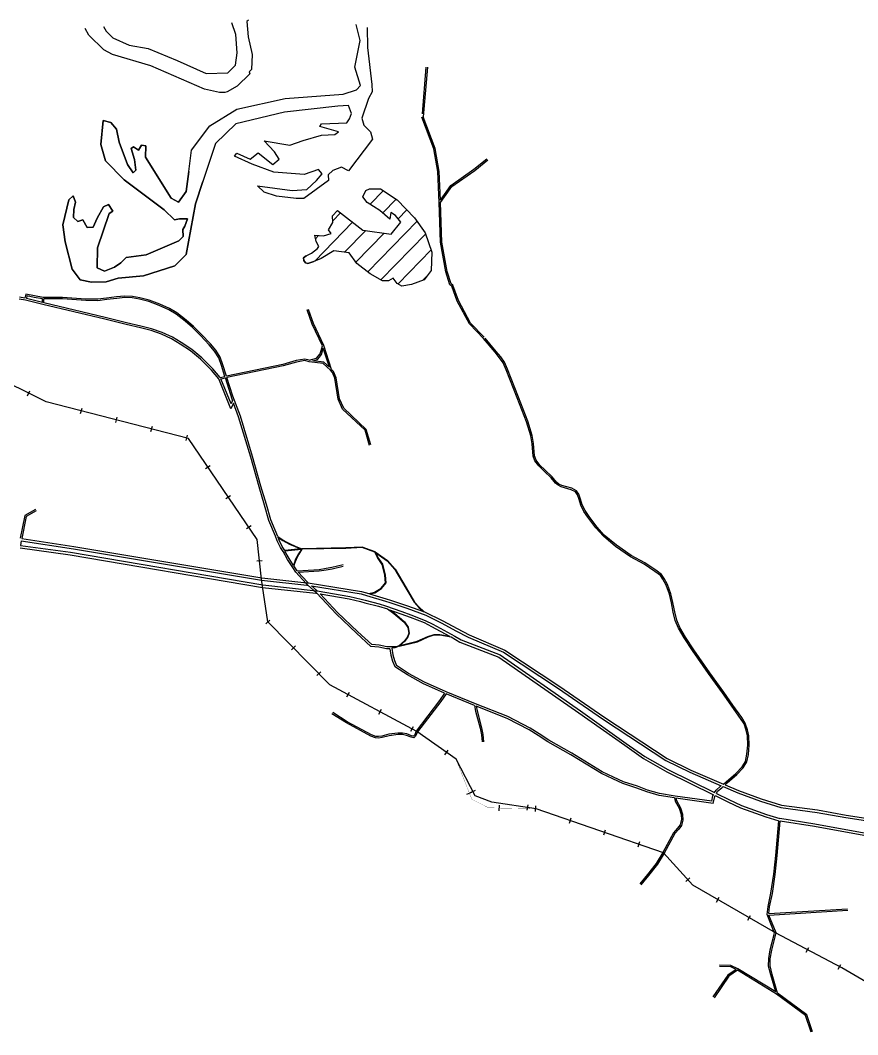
# Model space of a CAD drawing. Header units: inches. Extents: x 2666812 to 2767151, y 580083 to 705712.
# Drawn here: x 2741937 to 2753292, y 597944 to 611704 of the extents above; entities that cross this region are included whole.
import ezdxf

# ---------------------------------------------------------------- set-up
doc = ezdxf.new("R2010")
doc.units = ezdxf.units.IN
doc.header["$MEASUREMENT"] = 0
for name, color, linetype in [('BND-MCD', 42, 'Continuous'), ('HY-SHORE', 5, 'Continuous'), ('PLD-LANDBASE', 252, 'Continuous')]:
    doc.layers.add(name, color=color, linetype=linetype)

# ---------------------------------------------------------------- blocks, each defined once
blk = doc.blocks.new('*X29')
at = {"color": 0}
for p, q in [((2746681, 609208), (2746861, 609394)), ((2746852, 609090), (2747034, 609277)), ((2746175, 608983), (2746280, 609090)), ((2747061, 609010), (2747179, 609132)), ((2745930, 608437), (2746443, 608964)), ((2746648, 608292), (2747317, 608979)), ((2745940, 608741), (2745982, 608785)), ((2746335, 608559), (2746620, 608851)), ((2746488, 608422), (2746871, 608816)), ((2746826, 608182), (2747434, 608806)), ((2747060, 608127), (2747509, 608589)), ((2747390, 608172), (2747469, 608253))]:
    blk.add_line(p, q, dxfattribs=at)
blk = doc.blocks.new('TIC')
blk.add_line((0, -0.5), (0, 0.5))

msp = doc.modelspace()

# ---------------------------------------------------------------- linework, layer by layer
at = {"layer": 'BND-MCD'}
msp.add_lwpolyline([(2756276, 596985), (2753075, 598849), (2752176, 599325), (2751057, 599970), (2750660, 600412), (2748930, 601009), (2748330, 601097), (2748107, 601185), (2747845, 601679), (2747315, 602058), (2746134, 602691), (2745292, 603546), (2745222, 604028), (2745208, 604125), (2745147, 604662), (2744219, 606032), (2742289, 606526), (2740727, 607302)], dxfattribs=at)
at = {"layer": 'HY-SHORE'}
for p, q in [((2744859, 611510), (2744807, 611667)), ((2744859, 611510), (2744807, 611667)), ((2745032, 611704), (2745008, 611687)), ((2745032, 611704), (2745008, 611687)), ((2745008, 611687), (2745027, 611479)), ((2745008, 611687), (2745027, 611479)), ((2746545, 611430), (2746491, 611645)), ((2746545, 611430), (2746491, 611645)), ((2742867, 611501), (2742816, 611592)), ((2742867, 611501), (2742816, 611592)), ((2743070, 611304), (2742867, 611501)), ((2743070, 611304), (2742867, 611501)), ((2743066, 611621), (2743100, 611554)), ((2743066, 611621), (2743100, 611554)), ((2743100, 611554), (2743193, 611464)), ((2743100, 611554), (2743193, 611464)), ((2744879, 611260), (2744859, 611510)), ((2744879, 611260), (2744859, 611510)), ((2746640, 611606), (2746645, 611334)), ((2746640, 611606), (2746645, 611334)), ((2743193, 611464), (2743411, 611367)), ((2743193, 611464), (2743411, 611367)), ((2743411, 611367), (2743670, 611320)), ((2743411, 611367), (2743670, 611320)), ((2745027, 611479), (2745080, 611238)), ((2745027, 611479), (2745080, 611238)), ((2746473, 611069), (2746545, 611430)), ((2746473, 611069), (2746545, 611430)), ((2743187, 611238), (2743070, 611304)), ((2743187, 611238), (2743070, 611304)), ((2743706, 611087), (2743187, 611238)), ((2743706, 611087), (2743187, 611238)), ((2743670, 611320), (2744064, 611158)), ((2743670, 611320), (2744064, 611158)), ((2744857, 611093), (2744879, 611260)), ((2744857, 611093), (2744879, 611260)), ((2745080, 611238), (2745074, 611038)), ((2745080, 611238), (2745074, 611038)), ((2746645, 611334), (2746705, 610831)), ((2746645, 611334), (2746705, 610831)), ((2744435, 610771), (2743706, 611087)), ((2744435, 610771), (2743706, 611087)), ((2744064, 611158), (2744458, 610980)), ((2744064, 611158), (2744458, 610980)), ((2744749, 610992), (2744857, 611093)), ((2744749, 610992), (2744857, 611093)), ((2744458, 610980), (2744749, 610992)), ((2744458, 610980), (2744749, 610992)), ((2745050, 610979), (2744877, 610810)), ((2745050, 610979), (2744877, 610810)), ((2745074, 611038), (2745041, 611004)), ((2745074, 611038), (2745041, 611004)), ((2745041, 611004), (2745050, 610979)), ((2745041, 611004), (2745050, 610979)), ((2746551, 610820), (2746473, 611069)), ((2746551, 610820), (2746473, 611069)), ((2744877, 610810), (2744744, 610734)), ((2744877, 610810), (2744744, 610734)), ((2746496, 610761), (2746551, 610820)), ((2746496, 610761), (2746551, 610820)), ((2746705, 610831), (2746706, 610734)), ((2746705, 610831), (2746706, 610734)), ((2744636, 610724), (2744435, 610771)), ((2744636, 610724), (2744435, 610771)), ((2744711, 610725), (2744636, 610724)), ((2744711, 610725), (2744636, 610724)), ((2744744, 610734), (2744711, 610725)), ((2744744, 610734), (2744711, 610725)), ((2745529, 610641), (2746316, 610701)), ((2745529, 610641), (2746316, 610701)), ((2746316, 610701), (2746496, 610761)), ((2746316, 610701), (2746496, 610761)), ((2746706, 610734), (2746660, 610645)), ((2746706, 610734), (2746660, 610645)), ((2744874, 610497), (2745529, 610641)), ((2744874, 610497), (2745529, 610641)), ((2746241, 610539), (2745519, 610456)), ((2746241, 610539), (2745519, 610456)), ((2746387, 610549), (2746241, 610539)), ((2746387, 610549), (2746241, 610539)), ((2746426, 610441), (2746387, 610549)), ((2746426, 610441), (2746387, 610549)), ((2746660, 610645), (2746567, 610375)), ((2746660, 610645), (2746567, 610375)), ((2744509, 610271), (2744874, 610497)), ((2744509, 610271), (2744874, 610497)), ((2745519, 610456), (2744858, 610298)), ((2745519, 610456), (2744858, 610298)), ((2746400, 610368), (2746426, 610441)), ((2746400, 610368), (2746426, 610441)), ((2743059, 610346), (2743027, 610019)), ((2743027, 610019), (2743059, 610346)), ((2743164, 610318), (2743059, 610346)), ((2743059, 610346), (2743164, 610318)), ((2743241, 610225), (2743164, 610318)), ((2743164, 610318), (2743241, 610225)), ((2744258, 609941), (2744509, 610271)), ((2744258, 609941), (2744509, 610271)), ((2744858, 610298), (2744584, 610032)), ((2744858, 610298), (2744584, 610032)), ((2745999, 610261), (2746022, 610300)), ((2745999, 610261), (2746022, 610300)), ((2746253, 610190), (2745999, 610261)), ((2746253, 610190), (2745999, 610261)), ((2746022, 610300), (2746363, 610311)), ((2746022, 610300), (2746363, 610311)), ((2746363, 610311), (2746400, 610368)), ((2746363, 610311), (2746400, 610368)), ((2746567, 610375), (2746597, 610281)), ((2746567, 610375), (2746597, 610281)), ((2746597, 610281), (2746685, 610191)), ((2746597, 610281), (2746685, 610191)), ((2743277, 610049), (2743241, 610225)), ((2743241, 610225), (2743277, 610049)), ((2745771, 610072), (2746023, 610144)), ((2745771, 610072), (2746023, 610144)), ((2746023, 610144), (2746201, 610155)), ((2746023, 610144), (2746201, 610155)), ((2746201, 610155), (2746253, 610190)), ((2746201, 610155), (2746253, 610190)), ((2746685, 610191), (2746712, 610092)), ((2746685, 610191), (2746712, 610092)), ((2743027, 610019), (2743093, 609796)), ((2743093, 609796), (2743027, 610019)), ((2743391, 609746), (2743277, 610049)), ((2743277, 610049), (2743391, 609746)), ((2743473, 609987), (2743441, 609966)), ((2743441, 609966), (2743473, 609987)), ((2743538, 609943), (2743473, 609987)), ((2743473, 609987), (2743538, 609943)), ((2743581, 610008), (2743538, 609943)), ((2743538, 609943), (2743581, 610008)), ((2743639, 610000), (2743581, 610008)), ((2743581, 610008), (2743639, 610000)), ((2743635, 609845), (2743639, 610000)), ((2743639, 610000), (2743635, 609845)), ((2744584, 610032), (2744412, 609515)), ((2744584, 610032), (2744412, 609515)), ((2745384, 609919), (2745243, 610067)), ((2745243, 610067), (2745593, 610011)), ((2745384, 609919), (2745243, 610067)), ((2745243, 610067), (2745593, 610011)), ((2745593, 610011), (2745771, 610072)), ((2745593, 610011), (2745771, 610072)), ((2746712, 610092), (2746387, 609661)), ((2746712, 610092), (2746387, 609661)), ((2743441, 609966), (2743483, 609817)), ((2743483, 609817), (2743441, 609966)), ((2743981, 609291), (2743635, 609845)), ((2743635, 609845), (2743981, 609291)), ((2744222, 609651), (2744258, 609941)), ((2744222, 609651), (2744258, 609941)), ((2744842, 609861), (2744874, 609902)), ((2744842, 609861), (2744874, 609902)), ((2745082, 609752), (2744842, 609861)), ((2745082, 609752), (2744842, 609861)), ((2744874, 609902), (2745056, 609819)), ((2744874, 609902), (2745056, 609819)), ((2745056, 609819), (2745163, 609905)), ((2745056, 609819), (2745163, 609905)), ((2745163, 609905), (2745362, 609746)), ((2745163, 609905), (2745362, 609746)), ((2745446, 609820), (2745384, 609919)), ((2745446, 609820), (2745384, 609919)), ((2743093, 609796), (2743346, 609541)), ((2743346, 609541), (2743093, 609796)), ((2743468, 609635), (2743391, 609746)), ((2743391, 609746), (2743468, 609635)), ((2743483, 609817), (2743505, 609671)), ((2743505, 609671), (2743483, 609817)), ((2745375, 609644), (2745082, 609752)), ((2745375, 609644), (2745082, 609752)), ((2745362, 609746), (2745446, 609820)), ((2745362, 609746), (2745446, 609820)), ((2746293, 609710), (2746174, 609665)), ((2746293, 609710), (2746174, 609665)), ((2746387, 609661), (2746293, 609710)), ((2746387, 609661), (2746293, 609710)), ((2743505, 609671), (2743468, 609635)), ((2743468, 609635), (2743505, 609671)), ((2744222, 609651), (2744187, 609381)), ((2744187, 609381), (2744222, 609651)), ((2745786, 609612), (2745375, 609644)), ((2745786, 609612), (2745375, 609644)), ((2745981, 609681), (2745786, 609612)), ((2745981, 609681), (2745786, 609612)), ((2745953, 609529), (2746028, 609620)), ((2745953, 609529), (2746028, 609620)), ((2746028, 609620), (2745981, 609681)), ((2746028, 609620), (2745981, 609681)), ((2746174, 609665), (2746113, 609609)), ((2746174, 609665), (2746113, 609609)), ((2746113, 609609), (2746117, 609530)), ((2746113, 609609), (2746117, 609530)), ((2743346, 609541), (2743886, 609132)), ((2743886, 609132), (2743346, 609541)), ((2744312, 609212), (2744412, 609515)), ((2744412, 609515), (2744312, 609212)), ((2745243, 609373), (2745155, 609460)), ((2745155, 609460), (2745625, 609397)), ((2745243, 609373), (2745155, 609460)), ((2745155, 609460), (2745625, 609397)), ((2746117, 609530), (2745781, 609287)), ((2746117, 609530), (2745781, 609287)), ((2745821, 609407), (2745953, 609529)), ((2745821, 609407), (2745953, 609529)), ((2742654, 609324), (2742594, 609270)), ((2742594, 609270), (2742654, 609324)), ((2742684, 609236), (2742654, 609324)), ((2742654, 609324), (2742684, 609236)), ((2744187, 609381), (2744081, 609236)), ((2744081, 609236), (2744187, 609381)), ((2745410, 609316), (2745243, 609373)), ((2745410, 609316), (2745243, 609373)), ((2745676, 609286), (2745410, 609316)), ((2745676, 609286), (2745410, 609316)), ((2745625, 609397), (2745821, 609407)), ((2745625, 609397), (2745821, 609407)), ((2746580, 609309), (2746622, 609397)), ((2746580, 609309), (2746622, 609397)), ((2746641, 609233), (2746580, 609309)), ((2746641, 609233), (2746580, 609309)), ((2746622, 609397), (2746674, 609418)), ((2746622, 609397), (2746674, 609418)), ((2746674, 609418), (2746823, 609419)), ((2746674, 609418), (2746823, 609419)), ((2746823, 609419), (2747046, 609269)), ((2746823, 609419), (2747046, 609269)), ((2742594, 609270), (2742515, 608927)), ((2742515, 608927), (2742594, 609270)), ((2742662, 609136), (2742684, 609236)), ((2742684, 609236), (2742662, 609136)), ((2743067, 609172), (2742981, 609019)), ((2742981, 609019), (2743067, 609172)), ((2743131, 609207), (2743067, 609172)), ((2743067, 609172), (2743131, 609207)), ((2743190, 609114), (2743131, 609207)), ((2743131, 609207), (2743190, 609114)), ((2744081, 609236), (2743981, 609291)), ((2743981, 609291), (2744081, 609236)), ((2744184, 608525), (2744312, 609212)), ((2744312, 609212), (2744184, 608525)), ((2745781, 609287), (2745676, 609286)), ((2745781, 609287), (2745676, 609286)), ((2746814, 609123), (2746641, 609233)), ((2746814, 609123), (2746641, 609233)), ((2747046, 609269), (2747284, 609024)), ((2747046, 609269), (2747284, 609024)), ((2742657, 609030), (2742662, 609136)), ((2742662, 609136), (2742657, 609030)), ((2742719, 608975), (2742657, 609030)), ((2742657, 609030), (2742719, 608975)), ((2742981, 609019), (2742926, 608898)), ((2742926, 608898), (2742981, 609019)), ((2742985, 608617), (2743141, 609082)), ((2743141, 609082), (2742985, 608617)), ((2743141, 609082), (2743190, 609114)), ((2743190, 609114), (2743141, 609082)), ((2743886, 609132), (2744028, 608996)), ((2744028, 608996), (2743886, 609132)), ((2746168, 609050), (2746237, 609124)), ((2746168, 609050), (2746237, 609124)), ((2746177, 608959), (2746168, 609050)), ((2746177, 608959), (2746168, 609050)), ((2746237, 609124), (2746581, 608857)), ((2746237, 609124), (2746581, 608857)), ((2746946, 609004), (2746814, 609123)), ((2746946, 609004), (2746814, 609123)), ((2746960, 609098), (2746946, 609004)), ((2746960, 609098), (2746946, 609004)), ((2747025, 609055), (2746960, 609098)), ((2747025, 609055), (2746960, 609098)), ((2747096, 608967), (2747025, 609055)), ((2747096, 608967), (2747025, 609055)), ((2747284, 609024), (2747429, 608821)), ((2747284, 609024), (2747429, 608821)), ((2742515, 608927), (2742547, 608698)), ((2742547, 608698), (2742515, 608927)), ((2742786, 608996), (2742719, 608975)), ((2742719, 608975), (2742786, 608996)), ((2742842, 608892), (2742786, 608996)), ((2742786, 608996), (2742842, 608892)), ((2742926, 608898), (2742842, 608892)), ((2742842, 608892), (2742926, 608898)), ((2744028, 608996), (2744095, 609011)), ((2744095, 609011), (2744028, 608996)), ((2744095, 609011), (2744205, 609009)), ((2744205, 609009), (2744095, 609011)), ((2744166, 608912), (2744140, 608868)), ((2744140, 608868), (2744166, 608912)), ((2744205, 609009), (2744166, 608912)), ((2744166, 608912), (2744205, 609009)), ((2746114, 608862), (2746177, 608959)), ((2746114, 608862), (2746177, 608959)), ((2746966, 608802), (2747096, 608967)), ((2746966, 608802), (2747096, 608967)), ((2744146, 608771), (2744086, 608712)), ((2744086, 608712), (2744146, 608771)), ((2744140, 608868), (2744146, 608771)), ((2744146, 608771), (2744140, 608868)), ((2745947, 608705), (2745931, 608787)), ((2745931, 608787), (2746048, 608782)), ((2745947, 608705), (2745931, 608787)), ((2745931, 608787), (2746048, 608782)), ((2746048, 608782), (2746152, 608812)), ((2746048, 608782), (2746152, 608812)), ((2746152, 608812), (2746114, 608862)), ((2746152, 608812), (2746114, 608862)), ((2746581, 608857), (2746966, 608802)), ((2746581, 608857), (2746966, 608802)), ((2747429, 608821), (2747519, 608558)), ((2747429, 608821), (2747519, 608558)), ((2742547, 608698), (2742640, 608327)), ((2742640, 608327), (2742547, 608698)), ((2742978, 608345), (2742985, 608617)), ((2742985, 608617), (2742978, 608345)), ((2744086, 608712), (2743642, 608521)), ((2743642, 608521), (2744086, 608712)), ((2745884, 608543), (2745965, 608608)), ((2745884, 608543), (2745965, 608608)), ((2745985, 608635), (2745947, 608705)), ((2745985, 608635), (2745947, 608705)), ((2745965, 608608), (2745985, 608635)), ((2745965, 608608), (2745985, 608635)), ((2743374, 608486), (2743301, 608412)), ((2743301, 608412), (2743374, 608486)), ((2743642, 608521), (2743374, 608486)), ((2743374, 608486), (2743642, 608521)), ((2744034, 608372), (2744184, 608525)), ((2744184, 608525), (2744034, 608372)), ((2745811, 608510), (2745777, 608480)), ((2745777, 608480), (2745811, 608510)), ((2745777, 608480), (2745780, 608445)), ((2745780, 608445), (2745777, 608480)), ((2745811, 608510), (2745884, 608543)), ((2745811, 608510), (2745884, 608543)), ((2746018, 608471), (2745919, 608433)), ((2746018, 608471), (2745919, 608433)), ((2746190, 608578), (2746018, 608471)), ((2746190, 608578), (2746018, 608471)), ((2746397, 608551), (2746190, 608578)), ((2746397, 608551), (2746190, 608578)), ((2746500, 608405), (2746397, 608551)), ((2746500, 608405), (2746397, 608551)), ((2747519, 608558), (2747510, 608308)), ((2747519, 608558), (2747510, 608308)), ((2743078, 608302), (2742978, 608345)), ((2742978, 608345), (2743078, 608302)), ((2743214, 608353), (2743078, 608302)), ((2743078, 608302), (2743214, 608353)), ((2743301, 608412), (2743214, 608353)), ((2743214, 608353), (2743301, 608412)), ((2743609, 608236), (2744034, 608372)), ((2744034, 608372), (2743609, 608236)), ((2745780, 608445), (2745804, 608415)), ((2745804, 608415), (2745780, 608445)), ((2745804, 608415), (2745836, 608404)), ((2745836, 608404), (2745804, 608415)), ((2745836, 608404), (2745919, 608433)), ((2745919, 608433), (2745836, 608404)), ((2746683, 608266), (2746500, 608405)), ((2746683, 608266), (2746500, 608405)), ((2742640, 608327), (2742750, 608184)), ((2742750, 608184), (2742640, 608327)), ((2743100, 608158), (2743262, 608206)), ((2743262, 608206), (2743100, 608158)), ((2743262, 608206), (2743609, 608236)), ((2743609, 608236), (2743262, 608206)), ((2746849, 608168), (2746683, 608266)), ((2746849, 608168), (2746683, 608266)), ((2746992, 608204), (2746928, 608169)), ((2746992, 608204), (2746928, 608169)), ((2747048, 608135), (2746992, 608204)), ((2747048, 608135), (2746992, 608204)), ((2747510, 608308), (2747415, 608182)), ((2747510, 608308), (2747415, 608182)), ((2742750, 608184), (2742901, 608153)), ((2742901, 608153), (2742750, 608184)), ((2742901, 608153), (2743100, 608158)), ((2743100, 608158), (2742901, 608153)), ((2746928, 608169), (2746849, 608168)), ((2746928, 608169), (2746849, 608168)), ((2747109, 608097), (2747048, 608135)), ((2747109, 608097), (2747048, 608135)), ((2747243, 608119), (2747109, 608097)), ((2747243, 608119), (2747109, 608097)), ((2747415, 608182), (2747243, 608119)), ((2747415, 608182), (2747243, 608119))]:
    msp.add_line(p, q, dxfattribs=at)
at = {"layer": 'PLD-LANDBASE'}
for points in [[(2747438, 611070), (2747384, 610435)], [(2747457, 611068), (2747400, 610393)], [(2747615, 609233), (2747599, 609652), (2747545, 609958), (2747381, 610388)], [(2747634, 609263), (2747618, 609654), (2747564, 609963), (2747400, 610393)], [(2747634, 609263), (2747774, 609462), (2748089, 609682), (2748263, 609826)], [(2747635, 609230), (2747788, 609447), (2748101, 609666), (2748275, 609811)], [(2748216, 607387), (2748027, 607585), (2747863, 607893), (2747787, 608098), (2747761, 608115), (2747708, 608293), (2747636, 608693), (2747615, 609233)], [(2748225, 607406), (2748043, 607597), (2747881, 607901), (2747803, 608111), (2747778, 608127), (2747727, 608297), (2747655, 608696), (2747635, 609230)], [(2742005, 607907), (2741920, 607921)], [(2742000, 607934), (2741926, 607946)], [(2742248, 607945), (2742129, 607964), (2742010, 607990), (2742000, 607934)], [(2742237, 607927), (2742125, 607944), (2742026, 607966), (2742019, 607931)], [(2742236, 607875), (2742019, 607931)], [(2742236, 607875), (2742237, 607927)], [(2744732, 606878), (2744681, 607028), (2744646, 607132), (2744586, 607228), (2744515, 607314), (2744395, 607443), (2744287, 607552), (2744184, 607638), (2744060, 607734), (2743958, 607792), (2743827, 607852), (2743684, 607908), (2743558, 607941), (2743457, 607958), (2743351, 607963), (2743242, 607952), (2743107, 607935), (2742988, 607920), (2742825, 607923), (2742508, 607945), (2742248, 607945)], [(2742256, 607870), (2742257, 607926)], [(2744712, 606874), (2744663, 607022), (2744628, 607124), (2744570, 607216), (2744500, 607301), (2744381, 607429), (2744274, 607538), (2744172, 607622), (2744049, 607718), (2743949, 607774), (2743819, 607834), (2743678, 607890), (2743554, 607922), (2743455, 607938), (2743352, 607943), (2743245, 607932), (2743109, 607916), (2742989, 607900), (2742824, 607903), (2742507, 607925), (2742257, 607926)], [(2742242, 607847), (2742005, 607907)], [(2744630, 606841), (2744528, 606960), (2744381, 607107), (2744246, 607218), (2744104, 607309), (2743987, 607381), (2743850, 607444), (2743709, 607495), (2743565, 607531), (2743371, 607577), (2743081, 607648), (2742242, 607847)], [(2744649, 606860), (2744548, 606978), (2744398, 607126), (2744262, 607239), (2744118, 607331), (2743999, 607404), (2743860, 607468), (2743717, 607520), (2743571, 607556), (2743378, 607602), (2743087, 607673), (2742256, 607870)], [(2746053, 607294), (2745913, 607592), (2745843, 607781)], [(2746033, 607290), (2745895, 607584), (2745825, 607774)], [(2748803, 606258), (2748675, 606584), (2748524, 606963), (2748485, 607057), (2748436, 607126), (2748374, 607200), (2748216, 607387)], [(2748821, 606264), (2748693, 606591), (2748542, 606970), (2748502, 607066), (2748451, 607138), (2748389, 607212), (2748239, 607391)], [(2745856, 607093), (2745955, 607121), (2745977, 607148), (2746002, 607179), (2746033, 607290)], [(2745905, 607086), (2745967, 607104), (2745992, 607135), (2746020, 607170), (2746044, 607257)], [(2746128, 606997), (2746044, 607257)], [(2746158, 606968), (2746053, 607294)], [(2745856, 607093), (2745793, 607107), (2745679, 607087), (2745496, 607034), (2744732, 606878)], [(2745855, 607073), (2745793, 607087), (2745683, 607068), (2745501, 607015), (2744738, 606859)], [(2746142, 606957), (2746045, 607048), (2745855, 607073)], [(2746128, 606997), (2746054, 607066), (2745905, 607086)], [(2746671, 605937), (2746611, 606142), (2746308, 606430), (2746246, 606565), (2746201, 606848), (2746168, 606928), (2746142, 606957)], [(2746690, 605943), (2746628, 606153), (2746324, 606441), (2746265, 606571), (2746220, 606853), (2746185, 606939), (2746158, 606968)], [(2744826, 606510), (2744793, 606432), (2744630, 606841)], [(2744649, 606860), (2744712, 606874)], [(2744658, 606841), (2744719, 606855)], [(2744815, 606551), (2744794, 606501), (2744658, 606841)], [(2744815, 606551), (2744719, 606855)], [(2744818, 606604), (2744738, 606859)], [(2745428, 604701), (2745332, 604929), (2745274, 605134), (2745199, 605384), (2745087, 605785), (2744922, 606332), (2744818, 606604)], [(2745399, 604704), (2745307, 604920), (2745249, 605127), (2745174, 605377), (2745061, 605777), (2744897, 606324), (2744826, 606510)], [(2751473, 601343), (2751509, 601374), (2751641, 601489), (2751725, 601575), (2751770, 601650), (2751790, 601748), (2751802, 601871), (2751798, 601998), (2751781, 602075), (2751751, 602161), (2751705, 602234), (2751584, 602402), (2751459, 602579), (2751271, 602841), (2751053, 603154), (2750939, 603327), (2750863, 603457), (2750819, 603562), (2750792, 603674), (2750768, 603801), (2750740, 603919), (2750693, 604041), (2750651, 604123), (2750619, 604172), (2750542, 604228), (2750396, 604327), (2750209, 604425), (2750008, 604568), (2749843, 604704), (2749742, 604817), (2749633, 604963), (2749579, 605042), (2749539, 605126), (2749513, 605202), (2749491, 605268), (2749464, 605308), (2749406, 605336), (2749273, 605376), (2749231, 605396), (2749196, 605424), (2749134, 605498), (2749039, 605587), (2748969, 605658), (2748913, 605730), (2748890, 605792), (2748877, 605960), (2748858, 606067), (2748803, 606258)], [(2751493, 601334), (2751522, 601359), (2751655, 601475), (2751741, 601563), (2751788, 601643), (2751810, 601745), (2751822, 601871), (2751818, 602000), (2751799, 602081), (2751768, 602170), (2751721, 602245), (2751600, 602414), (2751475, 602590), (2751287, 602852), (2751069, 603165), (2750956, 603338), (2750880, 603466), (2750838, 603568), (2750811, 603678), (2750787, 603805), (2750759, 603925), (2750711, 604049), (2750668, 604132), (2750633, 604185), (2750554, 604244), (2750406, 604344), (2750219, 604442), (2750020, 604584), (2749856, 604718), (2749758, 604830), (2749649, 604974), (2749596, 605052), (2749558, 605133), (2749532, 605208), (2749509, 605277), (2749477, 605323), (2749414, 605355), (2749280, 605395), (2749241, 605413), (2749210, 605438), (2749148, 605512), (2749053, 605601), (2748984, 605671), (2748931, 605739), (2748910, 605796), (2748897, 605963), (2748878, 606071), (2748821, 606264)], [(2742144, 605067), (2741999, 604987), (2741936, 604679)], [(2742153, 605050), (2742017, 604974), (2741956, 604675)], [(2741950, 604643), (2741940, 604579)], [(2741950, 604643), (2742658, 604534), (2745206, 604108)], [(2741956, 604675), (2742663, 604566), (2745210, 604141)], [(2745499, 604499), (2745465, 604554), (2745422, 604641), (2745399, 604704)], [(2745428, 604701), (2745499, 604653), (2745541, 604629), (2745597, 604600), (2745665, 604572), (2745755, 604534)], [(2745432, 604690), (2745496, 604647), (2745538, 604624), (2745595, 604594), (2745663, 604565), (2745741, 604533)], [(2745523, 604510), (2745488, 604567), (2745447, 604652), (2745432, 604690)], [(2741937, 604546), (2742613, 604454), (2745221, 604011)], [(2741940, 604579), (2742618, 604487), (2745225, 604044)], [(2745631, 604280), (2745560, 604389), (2745499, 604499)], [(2745741, 604533), (2745523, 604510)], [(2745748, 604527), (2745526, 604504)], [(2745643, 604309), (2745583, 604403), (2745526, 604504)], [(2745748, 604527), (2745708, 604465), (2745670, 604392), (2745649, 604337), (2745643, 604309)], [(2745756, 604528), (2745714, 604461), (2745676, 604389), (2745655, 604335), (2745648, 604302)], [(2746750, 604495), (2746574, 604558), (2746351, 604547), (2745755, 604534)], [(2746746, 604490), (2746573, 604552), (2746351, 604541), (2745756, 604528)], [(2746661, 603927), (2746740, 603945), (2746829, 604002), (2746890, 604075), (2746881, 604178), (2746845, 604322), (2746781, 604418), (2746746, 604490)], [(2746674, 603923), (2746743, 603939), (2746833, 603997), (2746896, 604073), (2746888, 604179), (2746851, 604325), (2746787, 604422), (2746757, 604482)], [(2746750, 604495), (2746918, 604375), (2747022, 604257), (2747171, 604005), (2747284, 603813), (2747345, 603744), (2747409, 603684)], [(2746757, 604482), (2746913, 604371), (2747016, 604253), (2747165, 604002), (2747279, 603809), (2747340, 603740), (2747402, 603682)], [(2745671, 604219), (2745631, 604280)], [(2745690, 604238), (2745648, 604302)], [(2745830, 604047), (2745813, 604062), (2745671, 604219)], [(2745690, 604238), (2745988, 604255), (2746083, 604270), (2746162, 604284), (2746313, 604321)], [(2745706, 604219), (2745990, 604235), (2746086, 604250), (2746166, 604264), (2746317, 604301)], [(2745840, 604073), (2745831, 604081), (2745706, 604219)], [(2745206, 604108), (2745820, 604042)], [(2745210, 604141), (2745823, 604075)], [(2745823, 604075), (2745840, 604073)], [(2745840, 604073), (2746564, 603956), (2746661, 603927)], [(2745221, 604011), (2745944, 603933)], [(2745225, 604044), (2745947, 603966)], [(2745820, 604042), (2745837, 604041)], [(2745953, 603938), (2745837, 604041)], [(2745963, 603964), (2745886, 604033)], [(2745886, 604033), (2746557, 603924), (2746631, 603901)], [(2745944, 603933), (2745959, 603932)], [(2745947, 603966), (2745963, 603964)], [(2746692, 603211), (2746494, 603391), (2746221, 603651), (2745959, 603932)], [(2745963, 603964), (2746405, 603889), (2746559, 603850), (2746614, 603836)], [(2746002, 603925), (2746398, 603857), (2746551, 603818), (2746607, 603804)], [(2746704, 603236), (2746512, 603410), (2746240, 603670), (2746002, 603925)], [(2746607, 603804), (2746795, 603757), (2746916, 603720)], [(2746614, 603836), (2746804, 603789), (2746890, 603763)], [(2746631, 603901), (2746891, 603824)], [(2746674, 603923), (2746900, 603856)], [(2746891, 603824), (2746947, 603808), (2747178, 603730), (2747434, 603635)], [(2746900, 603856), (2746957, 603839), (2747189, 603761), (2747402, 603682)], [(2746890, 603763), (2747109, 603685), (2747233, 603637), (2747427, 603564)], [(2746916, 603720), (2747001, 603659), (2747141, 603540), (2747190, 603469), (2747205, 603390), (2747185, 603342), (2747145, 603286), (2747069, 603220)], [(2746944, 603709), (2747098, 603654), (2747222, 603607), (2747413, 603534)], [(2746944, 603709), (2747005, 603665), (2747146, 603545), (2747196, 603472), (2747212, 603389), (2747191, 603339), (2747149, 603281), (2747083, 603224)], [(2747409, 603684), (2747666, 603556), (2747860, 603453)], [(2747413, 603534), (2747514, 603483), (2747759, 603350)], [(2747427, 603564), (2747529, 603512), (2747828, 603350)], [(2747434, 603635), (2747651, 603526), (2747844, 603424)], [(2747844, 603424), (2748009, 603337), (2748490, 603132)], [(2747860, 603453), (2748023, 603366), (2748505, 603161)], [(2747072, 603214), (2747322, 603275), (2747467, 603341), (2747550, 603366), (2747626, 603367), (2747781, 603339)], [(2747083, 603224), (2747320, 603281), (2747465, 603347), (2747549, 603373), (2747626, 603374), (2747759, 603350)], [(2747781, 603339), (2747899, 603270), (2748426, 603066)], [(2747828, 603350), (2747913, 603300), (2748442, 603096)], [(2746949, 603179), (2746903, 603178), (2746798, 603201), (2746692, 603211)], [(2747038, 603206), (2746906, 603205), (2746802, 603227), (2746704, 603236)], [(2746949, 603179), (2746963, 603092), (2746985, 603010), (2747017, 602936)], [(2747072, 603214), (2747016, 603190), (2746974, 603189)], [(2746974, 603189), (2746988, 603098), (2747010, 603019), (2747038, 602953)], [(2747069, 603220), (2747038, 603206)], [(2748490, 603132), (2749222, 602650), (2749845, 602219), (2750692, 601661), (2751017, 601505), (2751441, 601321)], [(2748505, 603161), (2749240, 602677), (2749863, 602246), (2750708, 601690), (2751031, 601534), (2751473, 601343)], [(2748426, 603066), (2749512, 602311), (2750135, 601869), (2750387, 601690), (2750703, 601511), (2751336, 601199)], [(2748442, 603096), (2749531, 602338), (2750154, 601896), (2750404, 601718), (2750718, 601540), (2751352, 601228)], [(2747691, 602575), (2747406, 602701), (2747185, 602823), (2747025, 602930), (2747017, 602936)], [(2747713, 602594), (2747418, 602724), (2747199, 602845), (2747040, 602951), (2747038, 602953)], [(2747691, 602575), (2747623, 602477), (2747307, 602063)], [(2747710, 602567), (2747639, 602465), (2747324, 602053)], [(2748097, 602411), (2747710, 602567)], [(2748110, 602434), (2747713, 602594)], [(2750815, 601181), (2750606, 601215), (2750442, 601262), (2750305, 601313), (2750115, 601375), (2749982, 601439), (2749828, 601510), (2749417, 601761), (2749103, 601939), (2748973, 602023), (2748850, 602100), (2748548, 602259), (2748110, 602434)], [(2747324, 602053), (2747298, 601991), (2747273, 601970), (2747235, 601978), (2747174, 602004), (2747120, 602014), (2747059, 602014), (2746939, 602000), (2746845, 601976), (2746794, 601968), (2746752, 601971), (2746689, 601994), (2746358, 602172), (2746162, 602298)], [(2747307, 602063), (2747281, 602003), (2747267, 601991), (2747241, 601996), (2747180, 602023), (2747121, 602034), (2747058, 602033), (2746935, 602020), (2746841, 601995), (2746793, 601988), (2746756, 601990), (2746697, 602012), (2746368, 602189), (2746173, 602315)], [(2748097, 602411), (2748110, 602332), (2748173, 602102), (2748192, 602011), (2748199, 601916)], [(2748118, 602402), (2748130, 602336), (2748192, 602106), (2748211, 602014), (2748218, 601917)], [(2750806, 601156), (2750601, 601189), (2750434, 601237), (2750296, 601288), (2750106, 601351), (2749971, 601415), (2749816, 601487), (2749404, 601738), (2749090, 601917), (2748959, 602001), (2748837, 602077), (2748537, 602235), (2748118, 602402)], [(2751352, 601228), (2751372, 601263), (2751433, 601314), (2751441, 601321)], [(2751493, 601334), (2751678, 601254), (2751983, 601143), (2752257, 601057)], [(2751313, 601111), (2750815, 601181)], [(2751313, 601111), (2751328, 601186), (2751336, 601199)], [(2751333, 601082), (2751353, 601176), (2751360, 601188)], [(2751360, 601188), (2751529, 601104), (2751703, 601021)], [(2751376, 601216), (2751393, 601246), (2751450, 601294), (2751468, 601309)], [(2751376, 601216), (2751543, 601134), (2751715, 601051)], [(2751468, 601309), (2751666, 601223), (2751973, 601112), (2752250, 601025)], [(2750806, 601156), (2750817, 601113), (2750872, 601015), (2750898, 600930), (2750901, 600857), (2750887, 600791), (2750850, 600744), (2750795, 600682), (2750651, 600417)], [(2750827, 601153), (2750835, 601121), (2750890, 601023), (2750918, 600933), (2750920, 600855), (2750905, 600783), (2750865, 600732), (2750812, 600671), (2750668, 600407)], [(2751333, 601082), (2750827, 601153)], [(2751715, 601051), (2752057, 600932), (2752236, 600876)], [(2752257, 601057), (2752747, 600993), (2753137, 600922)], [(2751703, 601021), (2752047, 600901), (2752221, 600846)], [(2752250, 601025), (2752742, 600960), (2753132, 600890)], [(2753137, 600922), (2753463, 600873), (2754639, 600624), (2755380, 600396), (2755737, 600273)], [(2752063, 599574), (2752077, 599682), (2752115, 599863), (2752156, 600120), (2752180, 600376), (2752221, 600846)], [(2752085, 599586), (2752096, 599678), (2752135, 599860), (2752175, 600117), (2752199, 600374), (2752240, 600842)], [(2755743, 600013), (2755392, 600154), (2754927, 600310), (2754382, 600459), (2753698, 600617), (2753382, 600678), (2752713, 600798), (2752236, 600876)], [(2755730, 599983), (2755381, 600124), (2754917, 600278), (2754374, 600427), (2753691, 600585), (2753376, 600645), (2752707, 600766), (2752240, 600842)], [(2753132, 600890), (2753457, 600840), (2754631, 600592), (2755370, 600365), (2755741, 600237)], [(2750651, 600417), (2750560, 600267), (2750441, 600116), (2750337, 599989)], [(2750668, 600407), (2750576, 600256), (2750456, 600103), (2750352, 599977)], [(2752164, 599323), (2752063, 599574)], [(2752085, 599586), (2753156, 599653)], [(2752088, 599567), (2753157, 599633)], [(2752185, 599325), (2752088, 599567)], [(2752181, 598525), (2752112, 598754), (2752084, 598875), (2752085, 598977), (2752106, 599094), (2752164, 599323)], [(2752206, 598509), (2752131, 598759), (2752104, 598877), (2752105, 598975), (2752126, 599090), (2752185, 599325)], [(2751666, 598837), (2751574, 598884), (2751420, 598887)], [(2751642, 598827), (2751570, 598864), (2751420, 598867)], [(2752181, 598525), (2751666, 598837)], [(2751642, 598827), (2751529, 598752), (2751328, 598456)], [(2751662, 598817), (2751543, 598737), (2751345, 598445)], [(2752192, 598495), (2751662, 598817)], [(2752661, 597980), (2752584, 598203), (2752192, 598495)], [(2752681, 597982), (2752601, 598215), (2752206, 598509)]]:
    msp.add_lwpolyline(points, dxfattribs=at)
at = {"layer": 'PLD-LANDBASE', "const_width": 3}
for points in [[(2740732, 608286), (2740727, 607303), (2742288, 606526)], [(2742288, 606526), (2744219, 606032), (2745147, 604662), (2745208, 604125)], [(2745208, 604125), (2745223, 604028)], [(2745223, 604028), (2745291, 603546), (2746134, 602691), (2747316, 602058)], [(2747316, 602058), (2747845, 601679)], [(2747845, 601679), (2748060, 601136), (2748289, 601021), (2748930, 601009)], [(2747845, 601679), (2748106, 601185), (2748329, 601096)], [(2748329, 601096), (2748930, 601009)], [(2748930, 601009), (2750659, 600412)], [(2750659, 600412), (2751058, 599970), (2752175, 599324)], [(2752175, 599324), (2753075, 598849), (2756276, 596985)]]:
    msp.add_lwpolyline(points, dxfattribs=at)

# ---------------------------------------------------------------- block references
at = {"layer": 'HY-SHORE'}
msp.add_blockref('*X29', (0, 0), dxfattribs=at)
at = {"layer": 'PLD-LANDBASE'}
for p, xscale, yscale, zscale, rotation in [((2742051, 606644), 74.99999999985648, 74.99999999985648, 74.99999999985648, 332.7676495663935), ((2742765, 606404), 74.99999999986508, 74.99999999986508, 74.99999999986508, 344.874299314233), ((2743242, 606282), 74.99999999989922, 74.99999999989922, 74.99999999989922, 344.8742890415921), ((2743718, 606160), 74.99999999979909, 74.99999999979909, 74.99999999979909, 344.8742787693376), ((2744195, 606038), 74.99999999999896, 74.99999999999896, 74.99999999999896, 344.8742684976052), ((2744481, 605645), 75.00000000009345, 75.00000000009345, 75.00000000009345, 303.3472240110285), ((2744757, 605237), 75.00000000007036, 75.00000000007036, 75.00000000007036, 303.3471927175959), ((2745034, 604830), 74.99999999991093, 74.99999999991093, 74.99999999991093, 303.3471614238174), ((2745180, 604374), 75.0000000000194, 75.0000000000194, 75.0000000000194, 275.6437972617384), ((2745295, 603542), 74.99999999998614, 74.99999999998614, 74.99999999998614, 313.8135156740934), ((2745640, 603191), 74.99999999986518, 74.99999999986518, 74.99999999986518, 313.8134885050969), ((2745986, 602841), 75.00000000008346, 75.00000000008346, 75.00000000008346, 313.8134613363571), ((2746382, 602558), 75.00000000009244, 75.00000000009244, 75.00000000009244, 331.038386024949), ((2746816, 602325), 74.99999999983044, 74.99999999983044, 74.99999999983044, 331.0383675376311), ((2747250, 602093), 74.99999999981456, 74.99999999981456, 74.99999999981456, 331.0383490507189), ((2747716, 601771), 74.99999999992698, 74.99999999992698, 74.99999999992698, 323.6813798822346), ((2748026, 601221), 74.9999999999188, 74.9999999999188, 74.9999999999188, 290.7713597833405), ((2748075, 601244), 74.99999999995612, 74.99999999995612, 74.99999999995612, 297.0598897822794), ((2748433, 601018), 75.00000000016901, 75.00000000016901, 75.00000000016901, 358.1166934166511), ((2748816, 601025), 75.00000000021917, 75.00000000021917, 75.00000000021917, 350.9371096005267), ((2748925, 601009), 75.00000000008997, 75.00000000008997, 75.00000000008997, 358.1166915783085), ((2749395, 600848), 74.99999999996871, 74.99999999996871, 74.99999999996871, 340.1982575020273), ((2749861, 600688), 75.00000000018458, 75.00000000018458, 75.00000000018458, 340.1982443658621), ((2750326, 600527), 74.99999999980855, 74.99999999980855, 74.99999999980855, 340.1982312299112), ((2750989, 600047), 75.00000000003502, 75.00000000003502, 75.00000000003502, 311.2438905913801), ((2751395, 599775), 75.00000000015073, 75.00000000015073, 75.00000000015073, 329.1907331276327), ((2751821, 599529), 75.00000000019321, 75.00000000019321, 75.00000000019321, 329.190713617501), ((2752610, 599094), 75.00000000015406, 75.00000000015406, 75.00000000015406, 331.3833905276783), ((2753045, 598864), 75.00000000010752, 75.00000000010752, 75.00000000010752, 331.3833722381899)]:
    msp.add_blockref('TIC', p, dxfattribs=dict(at, xscale=xscale, yscale=yscale, zscale=zscale, rotation=rotation))

doc.saveas('drawing.dxf')
